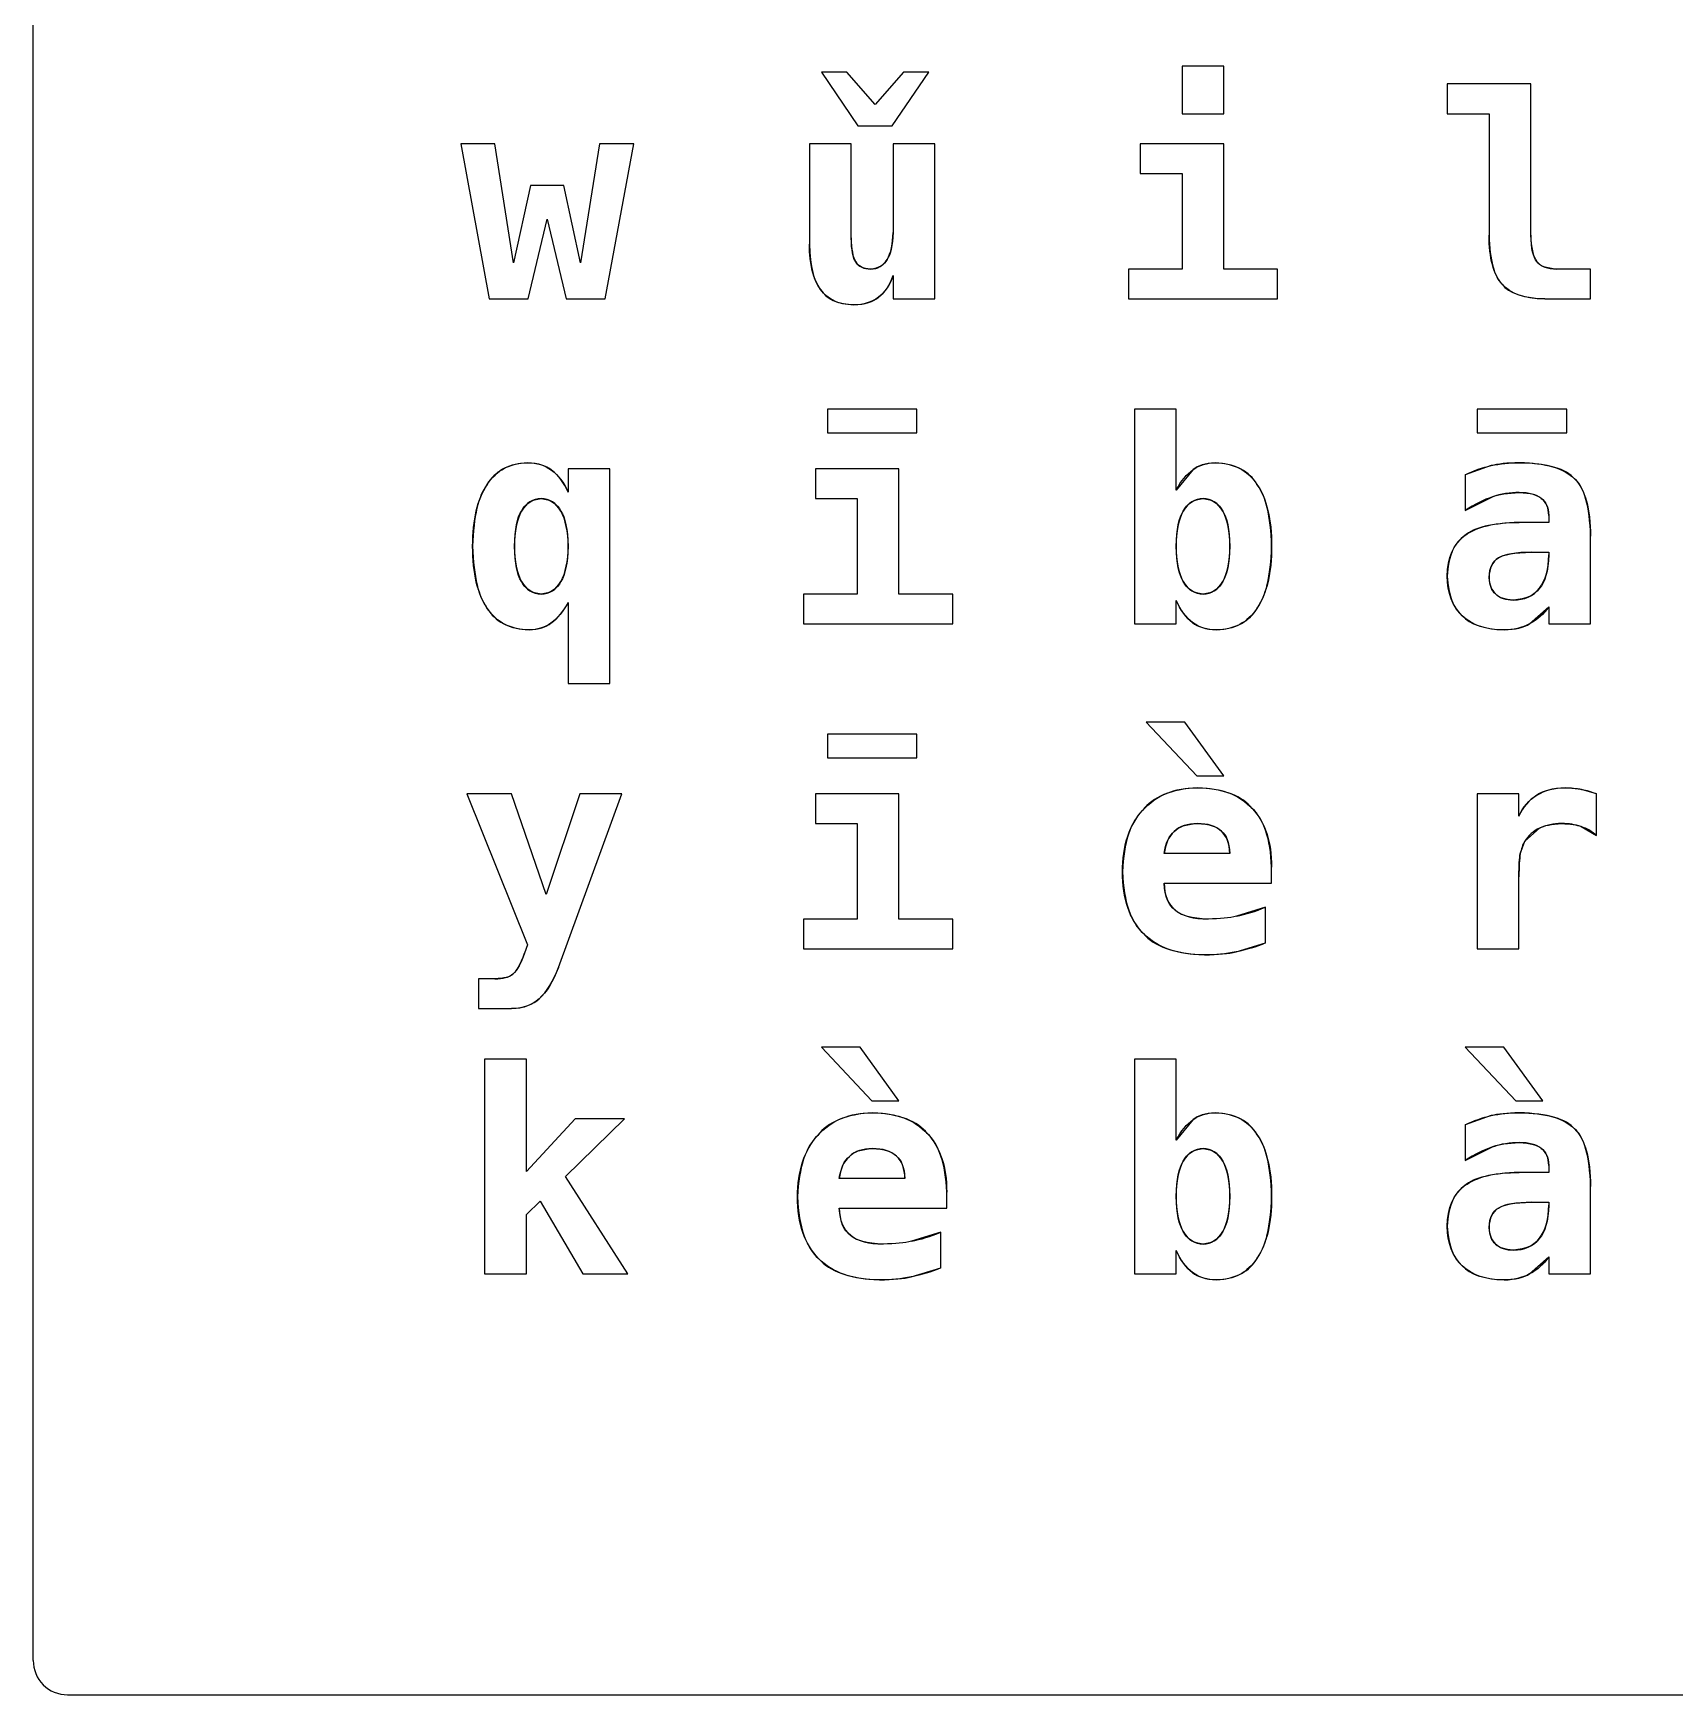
# Model space of a CAD drawing. Extents: x 54 to 150, y 80 to 267.
# Drawn here: x 53.6 to 101.6, y 171.33 to 219.89 of the extents above; entities that cross this region are included whole.
import ezdxf

# ---------------------------------------------------------------- set-up
doc = ezdxf.new("R2010")
doc.units = 0
doc.layers.add('Ebene_1', color=7, linetype='CONTINUOUS')

msp = doc.modelspace()

# ---------------------------------------------------------------- linework, layer by layer
at = {"layer": 'Ebene_1', "color": 1}
for points in [[(53.6, 172.326992), (53.6, 266.326992)], [(76.64698, 218.757864), (77.715772, 217.187395)], [(77.388591, 218.757864), (76.64698, 218.757864)], [(78.214723, 217.809039), (77.388591, 218.757864)], [(79.046309, 218.757864), (78.214723, 217.809039)], [(78.719128, 217.187395), (79.787919, 218.757864)], [(79.787919, 218.757864), (79.046309, 218.757864)], [(88.415436, 218.932361), (87.19396, 218.932361)], [(87.19396, 218.932361), (87.19396, 217.536388), (88.415436, 217.536388)], [(88.415436, 217.536388), (88.415436, 218.932361)], [(94.948993, 218.408871), (94.948993, 217.536388)], [(97.391946, 218.408871), (94.948993, 218.408871)], [(97.391946, 213.991925), (97.391946, 218.408871)], [(77.715772, 217.187395), (78.719128, 217.187395)], [(94.948993, 217.536388), (96.17047, 217.536388)], [(96.17047, 217.536388), (96.17047, 213.991925)], [(66.1, 216.663905), (66.934312, 212.126992)], [(67.100629, 216.663905), (66.1, 216.663905)], [(67.645931, 213.176698), (67.100629, 216.663905)], [(70.159773, 216.663905), (69.606292, 213.176698)], [(71.160403, 216.663905), (70.159773, 216.663905)], [(70.32609, 212.126992), (71.160403, 216.663905)], [(76.297987, 216.663905), (76.297987, 213.724727)], [(77.519463, 216.663905), (76.297987, 216.663905)], [(77.519463, 213.907403), (77.519463, 216.663905)], [(78.74094, 212.126992), (79.962416, 212.126992), (79.962416, 216.663905), (78.74094, 216.663905), (78.74094, 214.070994)], [(88.415436, 216.663905), (85.972483, 216.663905)], [(85.972483, 216.663905), (85.972483, 215.791422), (87.19396, 215.791422)], [(88.415436, 212.999475), (88.415436, 216.663905)], [(87.19396, 215.791422), (87.19396, 212.999475)], [(68.144882, 215.442428), (67.645931, 213.176698)], [(69.11552, 215.442428), (68.144882, 215.442428)], [(69.606292, 213.176698), (69.11552, 215.442428)], [(68.073993, 212.126992), (68.627475, 214.460885)], [(68.627475, 214.460885), (69.186409, 212.126992)], [(78.74094, 212.814073), (78.74094, 212.126992)], [(85.62349, 212.999475), (85.62349, 212.126992)], [(87.19396, 212.999475), (85.62349, 212.999475)], [(89.985906, 212.999475), (88.415436, 212.999475)], [(89.985906, 212.126992), (89.985906, 212.999475)], [(99.136913, 212.126992), (99.136913, 212.999475), (98.149916, 212.999475)], [(66.934312, 212.126992), (68.073993, 212.126992)], [(69.186409, 212.126992), (70.32609, 212.126992)], [(85.62349, 212.126992), (89.985906, 212.126992)], [(97.803649, 212.126992), (99.136913, 212.126992)], [(76.821477, 208.908871), (76.821477, 208.210885)], [(79.438926, 208.210885), (79.438926, 208.908871), (76.821477, 208.908871)], [(87.019463, 208.908871), (85.797987, 208.908871)], [(85.797987, 208.908871), (85.797987, 202.626992)], [(87.019463, 206.539534), (87.019463, 208.908871)], [(95.821477, 208.908871), (95.821477, 208.210885)], [(98.438926, 208.210885), (98.438926, 208.908871), (95.821477, 208.908871)], [(76.821477, 208.210885), (79.438926, 208.210885)], [(95.821477, 208.210885), (98.438926, 208.210885)], [(69.240939, 207.163905), (69.240939, 206.476824)], [(70.462416, 207.163905), (69.240939, 207.163905)], [(70.462416, 200.882026), (70.462416, 207.163905)], [(76.472483, 207.163905), (76.472483, 206.291422)], [(78.915436, 203.499475), (78.915436, 207.163905), (76.472483, 207.163905)], [(87.518414, 207.139366), (87.019463, 206.539534)], [(96.23318, 207.25388), (95.472483, 206.989408)], [(95.472483, 206.989408), (95.472483, 205.942428), (96.265898, 206.340499)], [(76.472483, 206.291422), (77.69396, 206.291422)], [(77.69396, 206.291422), (77.69396, 203.499475)], [(97.915436, 205.80065), (97.915436, 205.593435), (97.053859, 205.593435)], [(99.136913, 202.626992), (99.136913, 205.187185)], [(97.419211, 204.720952), (97.915436, 204.720952), (97.915436, 204.641882)], [(76.12349, 203.499475), (76.12349, 202.626992)], [(77.69396, 203.499475), (76.12349, 203.499475)], [(80.485906, 203.499475), (78.915436, 203.499475)], [(80.485906, 202.626992), (80.485906, 203.499475)], [(69.240939, 203.254089), (69.240939, 200.882026)], [(85.797987, 202.626992), (87.019463, 202.626992), (87.019463, 203.314073)], [(97.356502, 202.626992), (97.915436, 203.12867)], [(97.915436, 203.12867), (97.915436, 202.626992)], [(76.12349, 202.626992), (80.485906, 202.626992)], [(97.915436, 202.626992), (99.136913, 202.626992)], [(69.240939, 200.882026), (70.462416, 200.882026)], [(86.14698, 199.757864), (87.624748, 198.187395)], [(87.278482, 199.757864), (86.14698, 199.757864)], [(87.624748, 198.187395), (88.415436, 198.187395), (87.278482, 199.757864)], [(76.821477, 199.408871), (76.821477, 198.710885)], [(79.438926, 198.710885), (79.438926, 199.408871), (76.821477, 199.408871)], [(76.821477, 198.710885), (79.438926, 198.710885)], [(67.580495, 197.663905), (66.274496, 197.663905)], [(66.274496, 197.663905), (68.052181, 193.244232)], [(68.602936, 194.719274), (67.580495, 197.663905)], [(69.581753, 197.663905), (68.602936, 194.719274)], [(68.954656, 192.58169), (70.811409, 197.663905)], [(70.811409, 197.663905), (69.581753, 197.663905)], [(78.915436, 197.663905), (76.472483, 197.663905)], [(76.472483, 197.663905), (76.472483, 196.791422)], [(78.915436, 193.999475), (78.915436, 197.663905)], [(95.821477, 197.663905), (95.821477, 193.126992)], [(97.042953, 197.663905), (95.821477, 197.663905)], [(97.042953, 197.006816), (97.042953, 197.663905)], [(98.872441, 197.792051), (98.403482, 197.838401)], [(99.311409, 197.663905), (98.872441, 197.792051)], [(99.311409, 196.442428), (99.311409, 197.663905)], [(77.69396, 196.791422), (77.69396, 193.999475), (76.12349, 193.999475)], [(76.472483, 196.791422), (77.69396, 196.791422)], [(98.861535, 196.704173), (99.311409, 196.442428)], [(97.081124, 195.902579), (97.214723, 196.276111)], [(97.214723, 196.276111), (97.645512, 196.657823)], [(88.589933, 195.918938), (86.67047, 195.913438)], [(86.67047, 195.046455), (89.811409, 195.046455), (89.811409, 195.518141)], [(97.042953, 193.126992), (97.042953, 195.237311)], [(89.636913, 194.348469), (88.780789, 194.081271)], [(89.636913, 193.301489), (89.636913, 194.348469)], [(76.12349, 193.999475), (76.12349, 193.126992)], [(80.485906, 193.999475), (78.915436, 193.999475)], [(80.485906, 193.126992), (80.485906, 193.999475)], [(88.772609, 193.039744), (89.636913, 193.301489)], [(68.052181, 193.244232), (67.964933, 193.001573)], [(76.12349, 193.126992), (80.485906, 193.126992)], [(95.821477, 193.126992), (97.042953, 193.126992)], [(67.097903, 192.254509), (66.62349, 192.254509), (66.62349, 191.382026), (67.588674, 191.382026)], [(68.019463, 189.908871), (66.797986, 189.908871)], [(66.797986, 189.908871), (66.797986, 183.626992)], [(68.019463, 186.6207), (68.019463, 189.908871)], [(77.778482, 190.257864), (76.64698, 190.257864)], [(76.64698, 190.257864), (78.124748, 188.687394), (78.915436, 188.687394)], [(78.915436, 188.687394), (77.778482, 190.257864)], [(85.797987, 189.908871), (85.797987, 183.626992)], [(87.019463, 189.908871), (85.797987, 189.908871)], [(87.019463, 187.539534), (87.019463, 189.908871)], [(95.472483, 190.257864), (96.950252, 188.687394)], [(97.74094, 188.687394), (96.603985, 190.257864), (95.472483, 190.257864)], [(96.950252, 188.687394), (97.74094, 188.687394)], [(69.448154, 188.163905), (68.019463, 186.6207)], [(69.167324, 186.470742), (70.887752, 188.163905)], [(70.887752, 188.163905), (69.448154, 188.163905)], [(87.518414, 188.139366), (87.019463, 187.539534)], [(96.23318, 188.253879), (95.472483, 187.989408)], [(95.472483, 187.989408), (95.472483, 186.942428)], [(95.472483, 186.942428), (96.265898, 187.340498)], [(97.915436, 186.800649), (97.915436, 186.593435), (97.053859, 186.593435)], [(70.985906, 183.626992), (69.167324, 186.470742)], [(79.089933, 186.418938), (77.17047, 186.413485)], [(80.311409, 185.546455), (80.311409, 186.018141)], [(97.356502, 183.626992), (97.915436, 184.12867), (97.915436, 183.626992), (99.136913, 183.626992), (99.136913, 186.187185)], [(68.019463, 185.361052), (68.425713, 185.750943)], [(68.425713, 185.750943), (69.671728, 183.626992)], [(77.17047, 185.546455), (80.311409, 185.546455)], [(97.419211, 185.720951), (97.915436, 185.720951), (97.915436, 185.641882)], [(66.797986, 183.626992), (68.019463, 183.626992), (68.019463, 185.361052)], [(80.136913, 183.801488), (80.136913, 184.848468), (79.280789, 184.58127)], [(87.019463, 183.626992), (87.019463, 184.314072)], [(69.671728, 183.626992), (70.985906, 183.626992)], [(79.272609, 183.539743), (80.136913, 183.801488)], [(85.797987, 183.626992), (87.019463, 183.626992)], [(54.6, 171.326992), (148.6, 171.326992)]]:
    msp.add_lwpolyline(points, dxfattribs=at)
for points in [[(76.297987, 213.724727), (76.318094, 213.065999), (76.427154, 212.624304), (76.625168, 212.399643)], [(76.625168, 212.399643), (76.407047, 212.697741), (76.297987, 213.139436), (76.297987, 213.724727)], [(77.650336, 213.209416), (77.570335, 213.315398), (77.52671, 213.548061), (77.519463, 213.907403)], [(77.519463, 213.907403), (77.519463, 213.582039), (77.563087, 213.349377), (77.650336, 213.209416)], [(78.74094, 214.070994), (78.72954, 213.685766), (78.671374, 213.422203), (78.566443, 213.280306)], [(78.566443, 213.280306), (78.682774, 213.469344), (78.74094, 213.732906), (78.74094, 214.070994)], [(96.17047, 213.991925), (96.19123, 213.253981), (96.317558, 212.775933), (96.549455, 212.557781)], [(96.549455, 212.557781), (96.296798, 212.844973), (96.17047, 213.323021), (96.17047, 213.991925)], [(96.549455, 212.557781), (96.296798, 212.844973), (96.17047, 213.323021), (96.17047, 213.991925)], [(97.563716, 213.223049), (97.458426, 213.337809), (97.401169, 213.594101), (97.391946, 213.991925)], [(97.391946, 213.991925), (97.391946, 213.630207), (97.449203, 213.373915), (97.563716, 213.223049)], [(78.089304, 212.999475), (77.861201, 213.012801), (77.714879, 213.082782), (77.650336, 213.209416)], [(77.650336, 213.209416), (77.739402, 213.069455), (77.885725, 212.999475), (78.089304, 212.999475)], [(78.566443, 213.280306), (78.481632, 213.112242), (78.322585, 213.018631), (78.089304, 212.999475)], [(78.089304, 212.999475), (78.292883, 212.999475), (78.45193, 213.093085), (78.566443, 213.280306)], [(78.089304, 212.999475), (78.292883, 212.999475), (78.45193, 213.093085), (78.566443, 213.280306)], [(98.149916, 212.999475), (97.84543, 213.012541), (97.65003, 213.087066), (97.563716, 213.223049)], [(97.563716, 213.223049), (97.680047, 213.073999), (97.875447, 212.999475), (98.149916, 212.999475)], [(78.315604, 212.176069), (78.510586, 212.320001), (78.652365, 212.532669), (78.74094, 212.814073)], [(78.74094, 212.814073), (78.657327, 212.539604), (78.515548, 212.326936), (78.315604, 212.176069)], [(76.625168, 212.399643), (76.789566, 212.128991), (77.113112, 211.979942), (77.595805, 211.952495)], [(77.595805, 211.952495), (77.166834, 211.952495), (76.843289, 212.101544), (76.625168, 212.399643)], [(96.549455, 212.557781), (96.74258, 212.294487), (97.160645, 212.150891), (97.803649, 212.126992)], [(97.803649, 212.126992), (97.221994, 212.126992), (96.803929, 212.270588), (96.549455, 212.557781)], [(77.595805, 211.952495), (77.928302, 211.969388), (78.168235, 212.043913), (78.315604, 212.176069)], [(78.315604, 212.176069), (78.117477, 212.027019), (77.877544, 211.952495), (77.595805, 211.952495)], [(68.057634, 207.338401), (67.478517, 207.296809), (67.083173, 207.083232), (66.871602, 206.697672)], [(66.871602, 206.697672), (67.153342, 207.124824), (67.548685, 207.338401), (68.057634, 207.338401)], [(68.755621, 207.120281), (68.609805, 207.248841), (68.377143, 207.321547), (68.057634, 207.338401)], [(68.057634, 207.338401), (68.32665, 207.338401), (68.559312, 207.265694), (68.755621, 207.120281)], [(69.240939, 206.476824), (69.120321, 206.755574), (68.958548, 206.97006), (68.755621, 207.120281)], [(68.755621, 207.120281), (68.953747, 206.976684), (69.11552, 206.762198), (69.240939, 206.476824)], [(87.019463, 206.539534), (87.163059, 206.806732), (87.329376, 207.006676), (87.518414, 207.139366)], [(88.161871, 207.338401), (87.873593, 207.321941), (87.659107, 207.255596), (87.518414, 207.139366)], [(87.518414, 207.139366), (87.70927, 207.272056), (87.923756, 207.338401), (88.161871, 207.338401)], [(87.518414, 207.139366), (87.70927, 207.272056), (87.923756, 207.338401), (88.161871, 207.338401)], [(87.518414, 207.139366), (87.70927, 207.272056), (87.923756, 207.338401), (88.161871, 207.338401)], [(89.383347, 206.705851), (89.168812, 207.087175), (88.761654, 207.298025), (88.161871, 207.338401)], [(88.161871, 207.338401), (88.690814, 207.338401), (89.097972, 207.127551), (89.383347, 206.705851)], [(95.472483, 206.989408), (95.723322, 207.109374), (95.976888, 207.197532), (96.23318, 207.25388)], [(97.053859, 207.338401), (96.695518, 207.330874), (96.421959, 207.302701), (96.23318, 207.253881)], [(96.23318, 207.25388), (96.491289, 207.310226), (96.764849, 207.3384), (97.053859, 207.3384)], [(96.23318, 207.25388), (96.491289, 207.310226), (96.764849, 207.3384), (97.053859, 207.3384)], [(98.67068, 206.866715), (98.433907, 207.156341), (97.894966, 207.31357), (97.053859, 207.338401)], [(97.053859, 207.338401), (97.820917, 207.338401), (98.359857, 207.181172), (98.67068, 206.866715)], [(66.871602, 206.697672), (66.617116, 206.378131), (66.476246, 205.77739), (66.448993, 204.895448)], [(66.448993, 204.895448), (66.448993, 205.671594), (66.589863, 206.272336), (66.871602, 206.697672)], [(66.448993, 204.895448), (66.448993, 205.671594), (66.589863, 206.272336), (66.871602, 206.697672)], [(89.811409, 204.895448), (89.784289, 205.786578), (89.641602, 206.390045), (89.383347, 206.705851)], [(89.383347, 206.705851), (89.668722, 206.285968), (89.811409, 205.6825), (89.811409, 204.895448)], [(96.265898, 206.340499), (96.453255, 206.412888), (96.715908, 206.454694), (97.053859, 206.465918)], [(97.053859, 206.465918), (96.783026, 206.465918), (96.520372, 206.424111), (96.265898, 206.340499)], [(97.053859, 206.465918), (97.375541, 206.454811), (97.590026, 206.398463), (97.697315, 206.296875)], [(97.697315, 206.296875), (97.551902, 206.40957), (97.337416, 206.465918), (97.053859, 206.465918)], [(99.136913, 205.187185), (99.11312, 206.068173), (98.957709, 206.628016), (98.67068, 206.866715)], [(98.67068, 206.866715), (98.981502, 206.554075), (99.136913, 205.994231), (99.136913, 205.187185)], [(67.67047, 204.895448), (67.684127, 205.393439), (67.753199, 205.735162), (67.877684, 205.920616)], [(67.877684, 205.920616), (67.739541, 205.673412), (67.67047, 205.33169), (67.67047, 204.895448)], [(67.877684, 205.920616), (67.739541, 205.673412), (67.67047, 205.33169), (67.67047, 204.895448)], [(67.877684, 205.920616), (67.981349, 206.143484), (68.173113, 206.267086), (68.452978, 206.291422)], [(68.452978, 206.291422), (68.207592, 206.291422), (68.015828, 206.16782), (67.877684, 205.920616)], [(68.452978, 206.291422), (68.731568, 206.266762), (68.923333, 206.14316), (69.028272, 205.920616)], [(69.028272, 205.920616), (68.888311, 206.16782), (68.696546, 206.291422), (68.452978, 206.291422)], [(69.028272, 205.920616), (68.888311, 206.16782), (68.696546, 206.291422), (68.452978, 206.291422)], [(69.028272, 205.920616), (69.156033, 205.735162), (69.226923, 205.393439), (69.240939, 204.895448)], [(69.240939, 204.895448), (69.240939, 205.33169), (69.17005, 205.673412), (69.028272, 205.920616)], [(87.019463, 204.895448), (87.033303, 205.393439), (87.103283, 205.735162), (87.229404, 205.920616)], [(87.229404, 205.920616), (87.089443, 205.673412), (87.019463, 205.33169), (87.019463, 204.895448)], [(87.229404, 205.920616), (87.089443, 205.673412), (87.019463, 205.33169), (87.019463, 204.895448)], [(87.229404, 205.920616), (87.335649, 206.142951), (87.528323, 206.266553), (87.807424, 206.291422)], [(87.807424, 206.291422), (87.563856, 206.291422), (87.371183, 206.16782), (87.229404, 205.920616)], [(87.807424, 206.291422), (88.087289, 206.267088), (88.279053, 206.143486), (88.382718, 205.920616)], [(88.382718, 205.920616), (88.244575, 206.16782), (88.05281, 206.291422), (87.807424, 206.291422)], [(88.382718, 205.920616), (88.244575, 206.16782), (88.05281, 206.291422), (87.807424, 206.291422)], [(88.382718, 205.920616), (88.507204, 205.735162), (88.576276, 205.393439), (88.589933, 204.895448)], [(88.589933, 204.895448), (88.589933, 205.33169), (88.520861, 205.673412), (88.382718, 205.920616)], [(96.265898, 206.340499), (96.013241, 206.256885), (95.74877, 206.124195), (95.472483, 205.942428)], [(96.265898, 206.340499), (96.013241, 206.256885), (95.74877, 206.124195), (95.472483, 205.942428)], [(97.697315, 206.296875), (97.82784, 206.214744), (97.900547, 206.049336), (97.915436, 205.80065)], [(97.915436, 205.80065), (97.915436, 206.01877), (97.842729, 206.184179), (97.697315, 206.296875)], [(97.053859, 205.593435), (96.251972, 205.570775), (95.721211, 205.442629), (95.461577, 205.208997)], [(95.461577, 205.208997), (95.805118, 205.465289), (96.335878, 205.593435), (97.053859, 205.593435)], [(95.461577, 205.208997), (95.805118, 205.465289), (96.335878, 205.593435), (97.053859, 205.593435)], [(95.461577, 205.208997), (95.1499, 205.016603), (94.979039, 204.621259), (94.948993, 204.022965)], [(94.948993, 204.022965), (94.948993, 204.559179), (95.119854, 204.954523), (95.461577, 205.208997)], [(94.948993, 204.022965), (94.948993, 204.559179), (95.119854, 204.954523), (95.461577, 205.208997)], [(66.448993, 204.895448), (66.476193, 204.003809), (66.61888, 203.399433), (66.877055, 203.082319)], [(66.877055, 203.082319), (66.59168, 203.504019), (66.448993, 204.108396), (66.448993, 204.895448)], [(67.877684, 203.870281), (67.753199, 204.055735), (67.684127, 204.397457), (67.67047, 204.895448)], [(67.67047, 204.895448), (67.67047, 204.459206), (67.739541, 204.117484), (67.877684, 203.870281)], [(69.240939, 204.895448), (69.226923, 204.397457), (69.156033, 204.055735), (69.028272, 203.870281)], [(69.028272, 203.870281), (69.17005, 204.117484), (69.240939, 204.459206), (69.240939, 204.895448)], [(69.028272, 203.870281), (69.17005, 204.117484), (69.240939, 204.459206), (69.240939, 204.895448)], [(87.229404, 203.870281), (87.103281, 204.055735), (87.0333, 204.397457), (87.019463, 204.895448)], [(87.019463, 204.895448), (87.019463, 204.459206), (87.089443, 204.117484), (87.229404, 203.870281)], [(88.589933, 204.895448), (88.576276, 204.397457), (88.507204, 204.055735), (88.382718, 203.870281)], [(88.382718, 203.870281), (88.520861, 204.117484), (88.589933, 204.459206), (88.589933, 204.895448)], [(88.382718, 203.870281), (88.520861, 204.117484), (88.589933, 204.459206), (88.589933, 204.895448)], [(89.3888, 203.090499), (89.643211, 203.411346), (89.78408, 204.012996), (89.811409, 204.895448)], [(89.811409, 204.895448), (89.811409, 204.119302), (89.670539, 203.517652), (89.3888, 203.090499)], [(89.811409, 204.895448), (89.811409, 204.119302), (89.670539, 203.517652), (89.3888, 203.090499)], [(96.17047, 203.982068), (96.18579, 204.280644), (96.277582, 204.4715), (96.445847, 204.554635)], [(96.445847, 204.554635), (96.262262, 204.443757), (96.17047, 204.252901), (96.17047, 203.982068)], [(96.445847, 204.554635), (96.262262, 204.443757), (96.17047, 204.252901), (96.17047, 203.982068)], [(96.445847, 204.554635), (96.587172, 204.656835), (96.911626, 204.712274), (97.419211, 204.720952)], [(97.419211, 204.720952), (96.955704, 204.720952), (96.63125, 204.665513), (96.445847, 204.554635)], [(97.915436, 204.641883), (97.897576, 204.169404), (97.806692, 203.845858), (97.642785, 203.671245)], [(97.642785, 203.671245), (97.824552, 203.903907), (97.915436, 204.227453), (97.915436, 204.641883)], [(97.642785, 203.671245), (97.824552, 203.903907), (97.915436, 204.227453), (97.915436, 204.641883)], [(94.948993, 204.022965), (94.977486, 203.459665), (95.1229, 203.074318), (95.385235, 202.866925)], [(95.385235, 202.866925), (95.094407, 203.143211), (94.948993, 203.528557), (94.948993, 204.022965)], [(95.385235, 202.866925), (95.094407, 203.143211), (94.948993, 203.528557), (94.948993, 204.022965)], [(96.361326, 203.502202), (96.248667, 203.588517), (96.185049, 203.748472), (96.17047, 203.982068)], [(96.17047, 203.982068), (96.17047, 203.782123), (96.234089, 203.622168), (96.361326, 203.502202)], [(68.452978, 203.499475), (68.173113, 203.523808), (67.981349, 203.64741), (67.877684, 203.870281)], [(67.877684, 203.870281), (68.015828, 203.623077), (68.207592, 203.499475), (68.452978, 203.499475)], [(67.877684, 203.870281), (68.015828, 203.623077), (68.207592, 203.499475), (68.452978, 203.499475)], [(69.028272, 203.870281), (68.923333, 203.647739), (68.731568, 203.524137), (68.452978, 203.499475)], [(68.452978, 203.499475), (68.696546, 203.499475), (68.888311, 203.623077), (69.028272, 203.870281)], [(87.807424, 203.499475), (87.528323, 203.524341), (87.335649, 203.647943), (87.229404, 203.870281)], [(87.229404, 203.870281), (87.371183, 203.623077), (87.563856, 203.499475), (87.807424, 203.499475)], [(87.229404, 203.870281), (87.371183, 203.623077), (87.563856, 203.499475), (87.807424, 203.499475)], [(88.382718, 203.870281), (88.279053, 203.647413), (88.087289, 203.523811), (87.807424, 203.499475)], [(87.807424, 203.499475), (88.05281, 203.499475), (88.244575, 203.623077), (88.382718, 203.870281)], [(96.879362, 203.324979), (96.625589, 203.338305), (96.45291, 203.39738), (96.361326, 203.502202)], [(96.361326, 203.502202), (96.488563, 203.384053), (96.661241, 203.324979), (96.879362, 203.324979)], [(97.642785, 203.671245), (97.507584, 203.462702), (97.25311, 203.34728), (96.879362, 203.324979)], [(96.879362, 203.324979), (97.208361, 203.324979), (97.462836, 203.440401), (97.642785, 203.671245)], [(96.879362, 203.324979), (97.208361, 203.324979), (97.462836, 203.440401), (97.642785, 203.671245)], [(66.877055, 203.082319), (67.09159, 202.702639), (67.498749, 202.492697), (68.098532, 202.452495)], [(68.098532, 202.452495), (67.569589, 202.452495), (67.16243, 202.662436), (66.877055, 203.082319)], [(68.739262, 202.651531), (68.939578, 202.79576), (69.106804, 202.996613), (69.240939, 203.254089)], [(69.240939, 203.254089), (69.097343, 202.985073), (68.930117, 202.784221), (68.739262, 202.651531)], [(87.019463, 203.314073), (87.1374, 203.034147), (87.297356, 202.818752), (87.499329, 202.66789)], [(87.499329, 202.66789), (87.301202, 202.813303), (87.141247, 203.028697), (87.019463, 203.314073)], [(88.202768, 202.452495), (88.781885, 202.493908), (89.177229, 202.706576), (89.3888, 203.090499)], [(89.3888, 203.090499), (89.107061, 202.665163), (88.711717, 202.452495), (88.202768, 202.452495)], [(97.915436, 203.12867), (97.770022, 202.912366), (97.583711, 202.74514), (97.356502, 202.626992)], [(97.915436, 203.12867), (97.770022, 202.912366), (97.583711, 202.74514), (97.356502, 202.626992)], [(68.098532, 202.452495), (68.386394, 202.468901), (68.59997, 202.535247), (68.739262, 202.651531)], [(68.739262, 202.651531), (68.550224, 202.51884), (68.336647, 202.452495), (68.098532, 202.452495)], [(68.739262, 202.651531), (68.550224, 202.51884), (68.336647, 202.452495), (68.098532, 202.452495)], [(87.499329, 202.66789), (87.647744, 202.541122), (87.882224, 202.469323), (88.202768, 202.452495)], [(88.202768, 202.452495), (87.933753, 202.452495), (87.699273, 202.524293), (87.499329, 202.66789)], [(95.385235, 202.866925), (95.604872, 202.617775), (96.012031, 202.479631), (96.606711, 202.452495)], [(96.606711, 202.452495), (96.085039, 202.452495), (95.67788, 202.590638), (95.385235, 202.866925)], [(96.606711, 202.452495), (96.938606, 202.467083), (97.188537, 202.525248), (97.356502, 202.626992)], [(97.356502, 202.626992), (97.129293, 202.51066), (96.879362, 202.452495), (96.606711, 202.452495)], [(97.356502, 202.626992), (97.129293, 202.51066), (96.879362, 202.452495), (96.606711, 202.452495)], [(87.649287, 197.838401), (86.87066, 197.794061), (86.333538, 197.573213), (86.037919, 197.175859)], [(86.037919, 197.175859), (86.432354, 197.617553), (86.969477, 197.838401), (87.649287, 197.838401)], [(89.244295, 197.23039), (88.960341, 197.596348), (88.428672, 197.799019), (87.649287, 197.838401)], [(87.649287, 197.838401), (88.33455, 197.838401), (88.866219, 197.63573), (89.244295, 197.23039)], [(98.403482, 197.838401), (98.023977, 197.821287), (97.745872, 197.748581), (97.569169, 197.620281)], [(97.569169, 197.620281), (97.807284, 197.765694), (98.085389, 197.838401), (98.403482, 197.838401)], [(98.403482, 197.838401), (98.563437, 197.838401), (98.719756, 197.822951), (98.872441, 197.792051)], [(98.872441, 197.792051), (99.026944, 197.762971), (99.173266, 197.720255), (99.311409, 197.663905)], [(98.872441, 197.792051), (99.026944, 197.762971), (99.173266, 197.720255), (99.311409, 197.663905)], [(86.037919, 197.175859), (85.684721, 196.846186), (85.488412, 196.247263), (85.448993, 195.379089)], [(85.448993, 195.379089), (85.448993, 196.137059), (85.645302, 196.735982), (86.037919, 197.175859)], [(89.811409, 195.518141), (89.774722, 196.355182), (89.585684, 196.925932), (89.244295, 197.23039)], [(89.244295, 197.23039), (89.622371, 196.825048), (89.811409, 196.254299), (89.811409, 195.518141)], [(97.569169, 197.620281), (97.335492, 197.479365), (97.160086, 197.274876), (97.042953, 197.006816)], [(97.042953, 197.006816), (97.157466, 197.272196), (97.332872, 197.476684), (97.569169, 197.620281)], [(97.042953, 197.006816), (97.157466, 197.272196), (97.332872, 197.476684), (97.569169, 197.620281)], [(86.964933, 196.562395), (87.089427, 196.699201), (87.313001, 196.775544), (87.635654, 196.791422)], [(87.635654, 196.791422), (87.355733, 196.791422), (87.132159, 196.715079), (86.964933, 196.562395)], [(87.635654, 196.791422), (87.987028, 196.777375), (88.222417, 196.703759), (88.34182, 196.570574)], [(88.34182, 196.570574), (88.181865, 196.717806), (87.946477, 196.791422), (87.635654, 196.791422)], [(88.34182, 196.570574), (88.181865, 196.717806), (87.946477, 196.791422), (87.635654, 196.791422)], [(97.645512, 196.657823), (97.779446, 196.735581), (97.995749, 196.780114), (98.294421, 196.791422)], [(98.294421, 196.791422), (98.047218, 196.791422), (97.830915, 196.746889), (97.645512, 196.657823)], [(98.861535, 196.704173), (98.688856, 196.762339), (98.499818, 196.791423), (98.294421, 196.791423)], [(98.861535, 196.704173), (98.688856, 196.762339), (98.499818, 196.791423), (98.294421, 196.791423)], [(98.294421, 196.791422), (98.551224, 196.783042), (98.740262, 196.753958), (98.861535, 196.704172)], [(99.311409, 196.442428), (99.184172, 196.558759), (99.034214, 196.646007), (98.861535, 196.704173)], [(86.67047, 195.913485), (86.712217, 196.217527), (86.810371, 196.433831), (86.964933, 196.562395)], [(86.964933, 196.562395), (86.799524, 196.411527), (86.70137, 196.195224), (86.67047, 195.913485)], [(86.964933, 196.562395), (86.799524, 196.411527), (86.70137, 196.195224), (86.67047, 195.913485)], [(88.34182, 196.570574), (88.487391, 196.457673), (88.570096, 196.240461), (88.589933, 195.918938)], [(88.589933, 195.918938), (88.584466, 196.20613), (88.501762, 196.423342), (88.34182, 196.570574)], [(97.214723, 196.276111), (97.151103, 196.172503), (97.10657, 196.047993), (97.081124, 195.902579)], [(97.645512, 196.657823), (97.460109, 196.570574), (97.316513, 196.443337), (97.214723, 196.276111)], [(97.042953, 195.237311), (97.045353, 195.572586), (97.058076, 195.794342), (97.081123, 195.902579)], [(97.081124, 195.902579), (97.055677, 195.757165), (97.042954, 195.535409), (97.042954, 195.237311)], [(97.081124, 195.902579), (97.055677, 195.757165), (97.042954, 195.535409), (97.042954, 195.237311)], [(97.081124, 195.902579), (97.055677, 195.757165), (97.042954, 195.535409), (97.042954, 195.237311)], [(85.448993, 195.379089), (85.488046, 194.492041), (85.693444, 193.8913), (86.065185, 193.576866)], [(86.065185, 193.576866), (85.65439, 193.99493), (85.448993, 194.595671), (85.448993, 195.379089)], [(86.994924, 194.258494), (86.800962, 194.392001), (86.692811, 194.654655), (86.67047, 195.046455)], [(86.67047, 195.046455), (86.674137, 194.695644), (86.782288, 194.43299), (86.994924, 194.258494)], [(88.780789, 194.081271), (89.05344, 194.137617), (89.338814, 194.226683), (89.636913, 194.348469)], [(88.780789, 194.081271), (89.05344, 194.137617), (89.338814, 194.226683), (89.636913, 194.348469)], [(87.954656, 193.999475), (87.476553, 194.015288), (87.156642, 194.101628), (86.994924, 194.258494)], [(86.994924, 194.258494), (87.20941, 194.085814), (87.529321, 193.999475), (87.954656, 193.999475)], [(86.994924, 194.258494), (87.20941, 194.085814), (87.529321, 193.999475), (87.954656, 193.999475)], [(88.780789, 194.081271), (88.582274, 194.034251), (88.306896, 194.006984), (87.954656, 193.999471)], [(86.065185, 193.576866), (86.37426, 193.199974), (86.967731, 192.99185), (87.845596, 192.952495)], [(87.845596, 192.952495), (87.069449, 192.952495), (86.475979, 193.160618), (86.065185, 193.576866)], [(89.636913, 193.301489), (89.355174, 193.185157), (89.067072, 193.097909), (88.772609, 193.039744)], [(89.636913, 193.301489), (89.355174, 193.185157), (89.067072, 193.097909), (88.772609, 193.039744)], [(67.964933, 193.001573), (67.869174, 192.714093), (67.755569, 192.509605), (67.624119, 192.388108)], [(67.624119, 192.388108), (67.736815, 192.475356), (67.850419, 192.679844), (67.964933, 193.001573)], [(67.624119, 192.388108), (67.736815, 192.475356), (67.850419, 192.679844), (67.964933, 193.001573)], [(87.845596, 192.952495), (88.247831, 192.960115), (88.556835, 192.989198), (88.772609, 193.039745)], [(88.772609, 193.039744), (88.479964, 192.981577), (88.170959, 192.952494), (87.845596, 192.952494)], [(67.624119, 192.388108), (67.54357, 192.307714), (67.368164, 192.263181), (67.097903, 192.254509)], [(67.097903, 192.254509), (67.337835, 192.254509), (67.513241, 192.299042), (67.624119, 192.388108)], [(68.390268, 191.671036), (68.620992, 191.879662), (68.809122, 192.183214), (68.954656, 192.58169)], [(68.954656, 192.58169), (68.798336, 192.165442), (68.610207, 191.861891), (68.390268, 191.671036)], [(67.588674, 191.382026), (67.959444, 191.403786), (68.226642, 191.500122), (68.390268, 191.671036)], [(68.390268, 191.671036), (68.17033, 191.478362), (67.903132, 191.382026), (67.588674, 191.382026)], [(68.390268, 191.671036), (68.17033, 191.478362), (67.903132, 191.382026), (67.588674, 191.382026)], [(78.149287, 188.338401), (77.37066, 188.29406), (76.833538, 188.073213), (76.537919, 187.675859)], [(76.537919, 187.675859), (76.932354, 188.117554), (77.469477, 188.338401), (78.149287, 188.338401)], [(79.744295, 187.730389), (79.460341, 188.096348), (78.928672, 188.299019), (78.149287, 188.338401)], [(78.149287, 188.338401), (78.83455, 188.338401), (79.366219, 188.135731), (79.744295, 187.730389)], [(87.019463, 187.539534), (87.163059, 187.806732), (87.329376, 188.006676), (87.518414, 188.139366)], [(88.161871, 188.338401), (87.873593, 188.321939), (87.659107, 188.255594), (87.518414, 188.139366)], [(87.518414, 188.139366), (87.70927, 188.272056), (87.923756, 188.338401), (88.161871, 188.338401)], [(87.518414, 188.139366), (87.70927, 188.272056), (87.923756, 188.338401), (88.161871, 188.338401)], [(87.518414, 188.139366), (87.70927, 188.272056), (87.923756, 188.338401), (88.161871, 188.338401)], [(89.383347, 187.705851), (89.168812, 188.087175), (88.761654, 188.298025), (88.161871, 188.338401)], [(88.161871, 188.338401), (88.690814, 188.338401), (89.097972, 188.127551), (89.383347, 187.705851)], [(95.472483, 187.989408), (95.723322, 188.109374), (95.976888, 188.197531), (96.23318, 188.253879)], [(97.053859, 188.338401), (96.695518, 188.330875), (96.421959, 188.302702), (96.23318, 188.253879)], [(96.23318, 188.253879), (96.491289, 188.310227), (96.764849, 188.338401), (97.053859, 188.338401)], [(96.23318, 188.253879), (96.491289, 188.310227), (96.764849, 188.338401), (97.053859, 188.338401)], [(98.67068, 187.866715), (98.433907, 188.156342), (97.894966, 188.31357), (97.053859, 188.338401)], [(97.053859, 188.338401), (97.820917, 188.338401), (98.359857, 188.181172), (98.67068, 187.866715)], [(76.537919, 187.675859), (76.184721, 187.346186), (75.988412, 186.747263), (75.948993, 185.879089)], [(75.948993, 185.879089), (75.948993, 186.637059), (76.145302, 187.235982), (76.537919, 187.675859)], [(80.311409, 186.018141), (80.274722, 186.855182), (80.085684, 187.425932), (79.744295, 187.730389)], [(79.744295, 187.730389), (80.122371, 187.325048), (80.311409, 186.754299), (80.311409, 186.018141)], [(89.811409, 185.895448), (89.784289, 186.786578), (89.641602, 187.390045), (89.383347, 187.705851)], [(89.383347, 187.705851), (89.668722, 187.285968), (89.811409, 186.682501), (89.811409, 185.895448)], [(96.265898, 187.340498), (96.453255, 187.412888), (96.715908, 187.454695), (97.053859, 187.465918)], [(97.053859, 187.465918), (96.783026, 187.465918), (96.520372, 187.424111), (96.265898, 187.340498)], [(97.053859, 187.465918), (97.375541, 187.454813), (97.590026, 187.398465), (97.697315, 187.296874)], [(97.697315, 187.296874), (97.551902, 187.40957), (97.337416, 187.465918), (97.053859, 187.465918)], [(99.136913, 186.187185), (99.113118, 187.068172), (98.957707, 187.628016), (98.67068, 187.866715)], [(98.67068, 187.866715), (98.981502, 187.554075), (99.136913, 186.994232), (99.136913, 186.187185)], [(77.17047, 186.413485), (77.21221, 186.717528), (77.310364, 186.933831), (77.464933, 187.062394)], [(77.464933, 187.062394), (77.299524, 186.911527), (77.20137, 186.695224), (77.17047, 186.413485)], [(77.464933, 187.062394), (77.299524, 186.911527), (77.20137, 186.695224), (77.17047, 186.413485)], [(77.464933, 187.062394), (77.589427, 187.199201), (77.813001, 187.275544), (78.135654, 187.291421)], [(78.135654, 187.291421), (77.855733, 187.291421), (77.632159, 187.215079), (77.464933, 187.062394)], [(78.135654, 187.291421), (78.487028, 187.277373), (78.722417, 187.203757), (78.84182, 187.070574)], [(78.84182, 187.070574), (78.681865, 187.217805), (78.446477, 187.291421), (78.135654, 187.291421)], [(78.84182, 187.070574), (78.681865, 187.217805), (78.446477, 187.291421), (78.135654, 187.291421)], [(78.84182, 187.070574), (78.987391, 186.957673), (79.070096, 186.740461), (79.089933, 186.418938)], [(79.089933, 186.418938), (79.084466, 186.70613), (79.001762, 186.923342), (78.84182, 187.070574)], [(87.229404, 186.920616), (87.335649, 187.142951), (87.528323, 187.266553), (87.807424, 187.291421)], [(87.807424, 187.291421), (87.563856, 187.291421), (87.371183, 187.167819), (87.229404, 186.920616)], [(87.807424, 187.291421), (88.087289, 187.267086), (88.279053, 187.143484), (88.382718, 186.920616)], [(88.382718, 186.920616), (88.244575, 187.167819), (88.05281, 187.291421), (87.807424, 187.291421)], [(88.382718, 186.920616), (88.244575, 187.167819), (88.05281, 187.291421), (87.807424, 187.291421)], [(96.265898, 187.340498), (96.013241, 187.256885), (95.74877, 187.124195), (95.472483, 186.942428)], [(96.265898, 187.340498), (96.013241, 187.256885), (95.74877, 187.124195), (95.472483, 186.942428)], [(97.697315, 187.296874), (97.82784, 187.214744), (97.900547, 187.049336), (97.915436, 186.800649)], [(97.915436, 186.800649), (97.915436, 187.01877), (97.842729, 187.184179), (97.697315, 187.296874)], [(87.019463, 185.895448), (87.033303, 186.393439), (87.103283, 186.735162), (87.229404, 186.920616)], [(87.229404, 186.920616), (87.089443, 186.673412), (87.019463, 186.33169), (87.019463, 185.895448)], [(87.229404, 186.920616), (87.089443, 186.673412), (87.019463, 186.33169), (87.019463, 185.895448)], [(88.382718, 186.920616), (88.507204, 186.735162), (88.576276, 186.393439), (88.589933, 185.895448)], [(88.589933, 185.895448), (88.589933, 186.33169), (88.520861, 186.673412), (88.382718, 186.920616)], [(97.053859, 186.593435), (96.251972, 186.570776), (95.721211, 186.44263), (95.461577, 186.208997)], [(95.461577, 186.208997), (95.805118, 186.465289), (96.335878, 186.593435), (97.053859, 186.593435)], [(95.461577, 186.208997), (95.805118, 186.465289), (96.335878, 186.593435), (97.053859, 186.593435)], [(95.461577, 186.208997), (95.1499, 186.016604), (94.979039, 185.62126), (94.948993, 185.022965)], [(94.948993, 185.022965), (94.948993, 185.559179), (95.119854, 185.954522), (95.461577, 186.208997)], [(94.948993, 185.022965), (94.948993, 185.559179), (95.119854, 185.954522), (95.461577, 186.208997)], [(75.948993, 185.879089), (75.988046, 184.992042), (76.193444, 184.391301), (76.565185, 184.076866)], [(76.565185, 184.076866), (76.15439, 184.494931), (75.948993, 185.095672), (75.948993, 185.879089)], [(77.494924, 184.758493), (77.300962, 184.892001), (77.192811, 185.154655), (77.17047, 185.546455)], [(77.17047, 185.546455), (77.174137, 185.195644), (77.282288, 184.93299), (77.494924, 184.758493)], [(87.229404, 184.87028), (87.103281, 185.055734), (87.0333, 185.397457), (87.019463, 185.895448)], [(87.019463, 185.895448), (87.019463, 185.459207), (87.089443, 185.117484), (87.229404, 184.87028)], [(88.589933, 185.895448), (88.576276, 185.397457), (88.507204, 185.055734), (88.382718, 184.87028)], [(88.382718, 184.87028), (88.520861, 185.117484), (88.589933, 185.459207), (88.589933, 185.895448)], [(88.382718, 184.87028), (88.520861, 185.117484), (88.589933, 185.459207), (88.589933, 185.895448)], [(89.3888, 184.090498), (89.643211, 184.411346), (89.78408, 185.012996), (89.811409, 185.895448)], [(89.811409, 185.895448), (89.811409, 185.119302), (89.670539, 184.517652), (89.3888, 184.090498)], [(89.811409, 185.895448), (89.811409, 185.119302), (89.670539, 184.517652), (89.3888, 184.090498)], [(96.17047, 184.982067), (96.18579, 185.280644), (96.277582, 185.4715), (96.445847, 185.554634)], [(96.445847, 185.554634), (96.262262, 185.443756), (96.17047, 185.252901), (96.17047, 184.982067)], [(96.445847, 185.554634), (96.262262, 185.443756), (96.17047, 185.252901), (96.17047, 184.982067)], [(96.445847, 185.554634), (96.587172, 185.656835), (96.911626, 185.712274), (97.419211, 185.720951)], [(97.419211, 185.720951), (96.955704, 185.720951), (96.63125, 185.665512), (96.445847, 185.554634)], [(97.915436, 185.641883), (97.897575, 185.169404), (97.806691, 184.845858), (97.642785, 184.671245)], [(97.642785, 184.671245), (97.824552, 184.903907), (97.915436, 185.227453), (97.915436, 185.641883)], [(97.642785, 184.671245), (97.824552, 184.903907), (97.915436, 185.227453), (97.915436, 185.641883)], [(78.454656, 184.499475), (77.976553, 184.515287), (77.656642, 184.601626), (77.494924, 184.758493)], [(77.494924, 184.758493), (77.70941, 184.585814), (78.029321, 184.499475), (78.454656, 184.499475)], [(77.494924, 184.758493), (77.70941, 184.585814), (78.029321, 184.499475), (78.454656, 184.499475)], [(79.280789, 184.58127), (79.082274, 184.534252), (78.806896, 184.506987), (78.454656, 184.499475)], [(79.280789, 184.58127), (79.55344, 184.637618), (79.838814, 184.726684), (80.136913, 184.848468)], [(79.280789, 184.58127), (79.55344, 184.637618), (79.838814, 184.726684), (80.136913, 184.848468)], [(87.807424, 184.499475), (87.528323, 184.524343), (87.335649, 184.647945), (87.229404, 184.87028)], [(87.229404, 184.87028), (87.371183, 184.623077), (87.563856, 184.499475), (87.807424, 184.499475)], [(87.229404, 184.87028), (87.371183, 184.623077), (87.563856, 184.499475), (87.807424, 184.499475)], [(88.382718, 184.87028), (88.279053, 184.647412), (88.087289, 184.523811), (87.807424, 184.499475)], [(87.807424, 184.499475), (88.05281, 184.499475), (88.244575, 184.623077), (88.382718, 184.87028)], [(94.948993, 185.022965), (94.977486, 184.459665), (95.1229, 184.074318), (95.385235, 183.866925)], [(95.385235, 183.866925), (95.094407, 184.143211), (94.948993, 184.528558), (94.948993, 185.022965)], [(95.385235, 183.866925), (95.094407, 184.143211), (94.948993, 184.528558), (94.948993, 185.022965)], [(96.361326, 184.502201), (96.248667, 184.588517), (96.185049, 184.748472), (96.17047, 184.982067)], [(96.17047, 184.982067), (96.17047, 184.782123), (96.234089, 184.622168), (96.361326, 184.502201)], [(97.642785, 184.671245), (97.507584, 184.462702), (97.25311, 184.34728), (96.879362, 184.324978)], [(96.879362, 184.324978), (97.208361, 184.324978), (97.462836, 184.440401), (97.642785, 184.671245)], [(96.879362, 184.324978), (97.208361, 184.324978), (97.462836, 184.440401), (97.642785, 184.671245)], [(76.565185, 184.076866), (76.87426, 183.699974), (77.467731, 183.49185), (78.345596, 183.452495)], [(78.345596, 183.452495), (77.569449, 183.452495), (76.975979, 183.660619), (76.565185, 184.076866)], [(87.019463, 184.314072), (87.1374, 184.034146), (87.297356, 183.818752), (87.499329, 183.667889)], [(87.499329, 183.667889), (87.301202, 183.813303), (87.141247, 184.028698), (87.019463, 184.314072)], [(88.202768, 183.452495), (88.781885, 183.49391), (89.177229, 183.706578), (89.3888, 184.090498)], [(89.3888, 184.090498), (89.107061, 183.665163), (88.711717, 183.452495), (88.202768, 183.452495)], [(96.879362, 184.324978), (96.625589, 184.338305), (96.45291, 184.397379), (96.361326, 184.502201)], [(96.361326, 184.502201), (96.488563, 184.384053), (96.661241, 184.324978), (96.879362, 184.324978)], [(97.915436, 184.12867), (97.770022, 183.912366), (97.583711, 183.745141), (97.356502, 183.626992)], [(97.915436, 184.12867), (97.770022, 183.912366), (97.583711, 183.745141), (97.356502, 183.626992)], [(80.136913, 183.801488), (79.855174, 183.685157), (79.567072, 183.597909), (79.272609, 183.539743)], [(80.136913, 183.801488), (79.855174, 183.685157), (79.567072, 183.597909), (79.272609, 183.539743)], [(87.499329, 183.667889), (87.647744, 183.541122), (87.882224, 183.469324), (88.202768, 183.452495)], [(88.202768, 183.452495), (87.933753, 183.452495), (87.699273, 183.524293), (87.499329, 183.667889)], [(95.385235, 183.866925), (95.604872, 183.617774), (96.012031, 183.479631), (96.606711, 183.452495)], [(96.606711, 183.452495), (96.085039, 183.452495), (95.67788, 183.590638), (95.385235, 183.866925)], [(96.606711, 183.452495), (96.938606, 183.467083), (97.188537, 183.525248), (97.356502, 183.626992)], [(97.356502, 183.626992), (97.129293, 183.510661), (96.879362, 183.452495), (96.606711, 183.452495)], [(97.356502, 183.626992), (97.129293, 183.510661), (96.879362, 183.452495), (96.606711, 183.452495)], [(78.345596, 183.452495), (78.747831, 183.460114), (79.056835, 183.489197), (79.272609, 183.539743)], [(79.272609, 183.539743), (78.979964, 183.481578), (78.670959, 183.452495), (78.345596, 183.452495)], [(53.6, 172.326992), (53.6, 172.061775), (53.705357, 171.807421), (53.892893, 171.619885)], [(53.892893, 171.619885), (54.080429, 171.432349), (54.334783, 171.326992), (54.6, 171.326992)]]:
    msp.add_open_spline(points, degree=3, dxfattribs=at)

doc.saveas('drawing.dxf')
